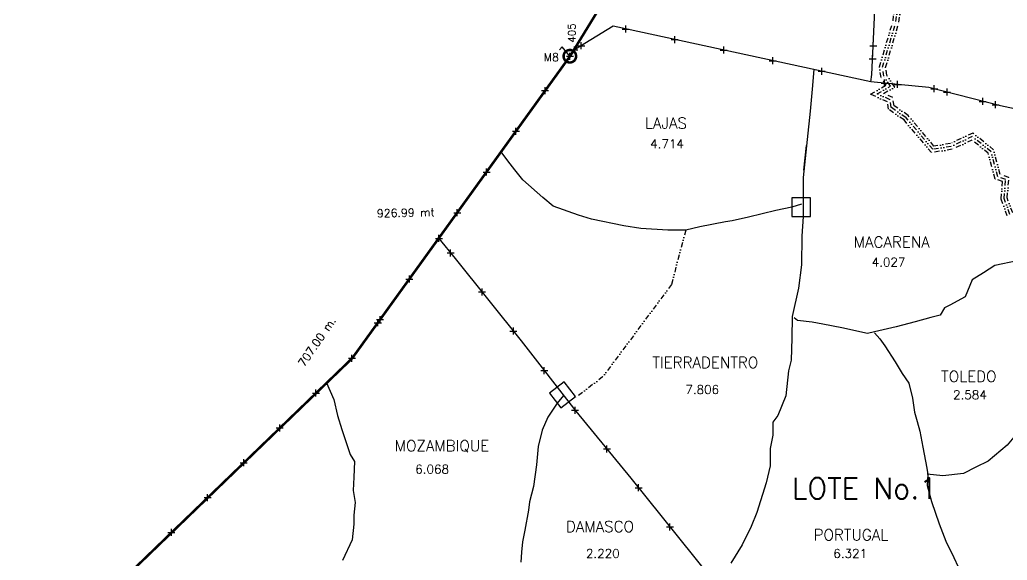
# Model space of a CAD drawing. Extents: x 14987 to 27544, y 5584 to 8136.
# Drawn here: x 22990 to 23975, y 6561 to 7099 of the extents above; entities that cross this region are included whole.
import ezdxf
from ezdxf.enums import TextEntityAlignment as Align

# ---------------------------------------------------------------- set-up
doc = ezdxf.new("R2010")
doc.units = 0
doc.header["$LTSCALE"] = 10
doc.header["$MEASUREMENT"] = 0
doc.header["$PDMODE"] = 2
doc.header["$PDSIZE"] = 3.5
doc.linetypes.add('DIVIDE', pattern=[1.25, 0.5, -0.25, 0, -0.25, 0, -0.25])
for name, color, linetype in [('AREA', 2, 'CONTINUOUS'), ('CANO', 5, 'DIVIDE'), ('CERCO', 2, 'CONTINUOUS'), ('DIV-', 5, 'CONTINUOUS'), ('HOJA', 8, 'CONTINUOUS'), ('LIMITE', 6, 'CONTINUOUS'), ('MOJON', 2, 'CONTINUOUS'), ('MURO', 3, 'CONTINUOUS'), ('PL', 3, 'CONTINUOUS'), ('PUA', 1, 'CONTINUOUS'), ('R', 1, 'CONTINUOUS'), ('r-100', 6, 'CONTINUOUS'), ('R-100B', 6, 'CONTINUOUS'), ('R120', 5, 'CONTINUOUS'), ('R60', 2, 'CONTINUOUS')]:
    doc.layers.add(name, color=color, linetype=linetype)
doc.styles.add('SIMPLEX', font='simplex', dxfattribs={"height": 8})

msp = doc.modelspace()

# ---------------------------------------------------------------- linework, layer by layer
at = {"layer": 'AREA'}
for p in [(23543.458, 7069.395), (23408.273, 6881.505), (23321.603, 6761.996)]:
    msp.add_point(p, dxfattribs=at)
at = {"layer": 'CANO'}
for points in [[(23975.221, 6904.08), (23969.015, 6921.015), (23970.488, 6938.169), (23963.177, 6940.588), (23956.296, 6966.396), (23939.93, 6979.516), (23920.191, 6970.345), (23899.685, 6967.059), (23872.27, 6999.551), (23856.751, 7010.321), (23855.574, 7017.657), (23838.861, 7025.182), (23854.385, 7034.323), (23849.293, 7041.943), (23847.728, 7052.337), (23861.263, 7098.274), (23863.887, 7121.958)], [(23977.911, 6905.46), (23972.061, 6921.422), (23973.68, 6940.273), (23965.659, 6942.927), (23958.941, 6968.121), (23940.355, 6983.021), (23919.305, 6973.242), (23900.885, 6970.29), (23874.307, 7001.79), (23859.511, 7012.058), (23858.28, 7019.729), (23845.378, 7025.538), (23858.644, 7033.35), (23852.16, 7043.053), (23850.794, 7052.127), (23864.216, 7097.681), (23866.888, 7121.797)], [(23980.6, 6906.839), (23975.107, 6921.829), (23976.871, 6942.376), (23968.14, 6945.266), (23961.586, 6969.845), (23940.779, 6986.526), (23918.419, 6976.138), (23902.084, 6973.52), (23876.343, 7004.028), (23862.27, 7013.794), (23860.986, 7021.8), (23851.894, 7025.894), (23862.902, 7032.376), (23855.026, 7044.162), (23853.859, 7051.916), (23867.168, 7097.087), (23869.888, 7121.635)]]:
    msp.add_lwpolyline(points, dxfattribs=at)
at = {"layer": 'CANO', "color": 152, "true_color": 0x2a7dc6}
msp.add_lwpolyline([(23654.433, 6889.57), (23640.226, 6835.43), (23571.624, 6743.55), (23545.295, 6723.131)], dxfattribs=at)
at = {"layer": 'CERCO'}
for points in [[(23838.991, 7037.54), (23582.021, 7092.902), (23543.458, 7069.395), (23938.814, 7718.312)], [(24187.784, 7234.831), (24188.673, 7230.314), (24178.921, 7227.84), (24197.216, 7083.143), (24216.408, 6966.017), (24139.517, 6977.038), (23968.359, 7013.507), (23897.128, 7031.978), (23838.991, 7037.54), (23840.215, 7044.854), (23844.093, 7130.472), (23835.614, 7205.018), (23832.067, 7217.816), (23873.766, 7219.127), (23871.771, 7277.618)], [(23543.458, 7069.395), (23408.273, 6881.505), (23424.62, 6861.366), (23490.462, 6779.43), (23544.759, 6709.418), (23599.882, 6642.502), (23678.373, 6544.415), (23668.29, 6495.372)], [(23408.273, 6881.505), (23321.603, 6761.996)], [(22990.209, 6433.905), (23084.637, 6533.719), (23321.603, 6761.996)]]:
    msp.add_lwpolyline(points, dxfattribs=at)
at = {"layer": 'DIV-'}
for p, q in [((23772.277, 6949.377), (23774.865, 6974.189)), ((23477.164, 6958.919), (23470.454, 6967.928)), ((23483.875, 6949.91), (23477.164, 6958.919)), ((23491.895, 6940.032), (23483.875, 6949.91)), ((23511.945, 6922.277), (23491.895, 6940.032)), ((23522.371, 6913.599), (23511.945, 6922.277)), ((23769.97, 6915.536), (23760.391, 6912.653)), ((23547.617, 6904.693), (23522.371, 6913.599)), ((23560.565, 6900.592), (23547.617, 6904.693)), ((23744.377, 6909.263), (23717.061, 6902.794)), ((23760.391, 6912.653), (23744.377, 6909.263)), ((23592.892, 6894.011), (23560.565, 6900.592)), ((23694.265, 6898.114), (23668.601, 6893.041)), ((23700.731, 6899.015), (23694.265, 6898.114)), ((23717.061, 6902.794), (23700.731, 6899.015)), ((23609.655, 6891.439), (23592.892, 6894.011)), ((23636.789, 6889.837), (23609.655, 6891.439)), ((23654.433, 6889.57), (23636.789, 6889.837)), ((23668.601, 6893.041), (23654.433, 6889.57))]:
    msp.add_line(p, q, dxfattribs=at)
for points in [[(23782.373, 7049.737), (23780.634, 7030.161), (23778.688, 7008.363), (23775.486, 6980.142), (23771.545, 6942.354), (23771.545, 6921.939), (23771.545, 6903.367), (23770.315, 6883.596), (23770.106, 6855.213), (23766.99, 6831.785), (23760.782, 6803.84), (23760.446, 6782.11), (23759.573, 6760.322), (23756.955, 6749.428), (23754.338, 6724.591), (23746.484, 6704.982), (23741.248, 6698.445), (23741.248, 6685.373), (23738.631, 6672.3), (23738.631, 6654.87), (23734.813, 6637.985), (23725.323, 6608.245), (23719.651, 6594.519), (23710.697, 6576.018), (23699.633, 6557.78)], [(23984.929, 6859.172), (23962.806, 6854.424), (23951.424, 6847.319), (23940.043, 6840.215), (23933.214, 6823.164), (23917.849, 6815.065), (23912.727, 6812.365), (23908.174, 6804.977), (23899.069, 6802.703), (23883.24, 6798.434), (23864.231, 6793.291), (23842.811, 6788.304), (23835.901, 6786.789), (23810.292, 6792.331), (23791.228, 6796.167), (23780.7, 6798.156), (23765.904, 6799.861), (23762.489, 6802.514)], [(23842.811, 6787.547), (23847.947, 6781.323), (23853.082, 6774.342), (23863.521, 6758.356), (23870.248, 6746.772), (23876.976, 6737.274), (23880.711, 6722.398), (23882.608, 6708.509), (23885.239, 6698.943), (23887.871, 6689.378), (23891.028, 6673.611), (23894.922, 6652.483), (23896.08, 6646.282), (23895.186, 6635.107), (23899.522, 6619.229), (23907.153, 6597.055), (23913.974, 6579.896), (23922.006, 6563.657), (23926.3, 6554.275)], [(24053.644, 6750.075), (24020.751, 6738.044), (24007.851, 6723.442), (24001.537, 6711.35), (23995.223, 6699.259), (23985.119, 6687.381), (23975.015, 6675.503), (23956.281, 6659.631), (23943.967, 6653.482), (23931.653, 6647.333), (23910.814, 6645.02), (23895.278, 6646.589)], [(23296.32, 6737.64), (23303.475, 6721.097), (23307.234, 6705.139), (23311.621, 6691.058), (23317.26, 6674.162), (23319.766, 6666.026), (23324.153, 6659.142), (23323.526, 6643.497), (23322.899, 6630.356), (23324.779, 6618.465), (23323.526, 6605.726), (23323.526, 6596.875), (23321.646, 6581.074), (23312.09, 6560.579)], [(23532.589, 6725.109), (23526.203, 6717.406), (23517.055, 6703.285), (23511.334, 6690.54), (23507.374, 6674.279), (23505.614, 6655.821), (23502.534, 6634.286), (23498.818, 6618.992), (23497.64, 6610.76), (23494.108, 6590.767), (23491.753, 6579.007), (23490.811, 6568.893), (23489.869, 6558.779)]]:
    msp.add_lwpolyline(points, dxfattribs=at)
for points in [[(23760.391, 6903.367), (23778.987, 6903.367), (23778.987, 6921.939), (23760.391, 6921.939)], [(23529.928, 6712.603), (23544.622, 6723.999), (23533.24, 6738.675), (23518.546, 6727.279)]]:
    msp.add_lwpolyline(points, close=True, dxfattribs=at)
at = {"layer": 'HOJA'}
msp.add_lwpolyline([(23082.517, 6531.478), (23321.603, 6761.996), (23538.902, 7063.063), (23646.071, 7237.819)], dxfattribs=at)
msp.add_lwpolyline([(23082.517, 6531.478), (23321.603, 6761.996), (23538.902, 7063.063), (23646.071, 7237.819)], dxfattribs=at)
at = {"layer": 'LIMITE'}
msp.add_lwpolyline([(22990.209, 6433.905), (23001.892, 6446.255), (23035.866, 6482.167), (23070.228, 6518.488), (23081.398, 6530.295), (23105.546, 6553.862), (23141.556, 6588.551), (23177.565, 6623.24), (23213.575, 6657.929), (23249.584, 6692.618), (23285.593, 6727.307), (23321.603, 6761.996), (23347.375, 6797.532), (23378.918, 6841.028), (23408.273, 6881.505), (23426.651, 6907.048), (23455.853, 6947.635), (23485.054, 6988.222), (23514.256, 7028.808), (23538.902, 7063.063), (23565.295, 7105.237)], dxfattribs=at)
at = {"layer": 'MOJON', "color": 12, "true_color": 0xd10000, "const_width": 2.5}
msp.add_lwpolyline([(23082.643, 6531.398), (23082.628, 6531.42), (23082.822, 6531.218), (23082.625, 6531.417), (23321.71, 6761.934), (23539.009, 7063.001), (23646.179, 7237.757), (23655.552, 7253.142)], dxfattribs=at)
at = {"layer": 'MOJON', "const_width": 2.5}
msp.add_lwpolyline([(23538.902, 7056.813, 1), (23538.902, 7069.313, 1)], format="xyb", close=True, dxfattribs=at)
at = {"layer": 'MOJON'}
msp.add_point((23538.902, 7063.063), dxfattribs=at)
at = {"layer": 'MURO'}
msp.add_lwpolyline([(23620.626, 7196.054), (23591.31, 7147.937), (23565.295, 7105.237), (23538.902, 7063.063), (23514.256, 7028.808), (23485.054, 6988.222), (23455.853, 6947.635), (23426.651, 6907.048), (23408.273, 6881.505), (23378.918, 6841.028), (23347.375, 6797.532), (23321.603, 6761.996), (23285.593, 6727.307), (23249.584, 6692.618), (23213.575, 6657.929), (23177.565, 6623.24), (23141.556, 6588.551), (23105.546, 6553.862), (23081.398, 6530.295), (23070.228, 6518.488), (23035.866, 6482.167), (23001.504, 6445.845), (22990.209, 6433.905)], dxfattribs=at)
at = {"layer": 'PL'}
msp.add_lwpolyline([(23565.295, 7105.237), (23538.902, 7063.063), (23514.256, 7028.808), (23485.054, 6988.222), (23455.853, 6947.635), (23426.651, 6907.048), (23408.273, 6881.505), (23378.918, 6841.028), (23349.564, 6800.552), (23321.603, 6761.996), (23285.593, 6727.307), (23249.584, 6692.618), (23213.575, 6657.929), (23177.565, 6623.24), (23141.556, 6588.551), (23105.546, 6553.862)], dxfattribs=at)
msp.add_point((23347.375, 6797.532), dxfattribs=at)
at = {"layer": 'PUA'}
for p in [(23594.598, 7090.192), (23643.477, 7079.661), (23550.313, 7073.574), (23692.355, 7069.131), (23841.514, 7073.541), (23840.922, 7060.463), (23741.234, 7058.601), (23790.112, 7048.07), (23852.795, 7036.219), (23865.827, 7034.972), (23902.418, 7030.606), (23514.256, 7028.808), (23915.09, 7027.32), (23950.817, 7018.055), (23963.489, 7014.769), (23485.054, 6988.222), (23455.853, 6947.635), (23426.651, 6907.048), (23419.952, 6867.116), (23378.918, 6841.028), (23451.3, 6828.164), (23349.564, 6800.552), (23482.619, 6789.189), (23513.431, 6749.812), (23285.593, 6727.307), (23544.073, 6710.302), (23249.584, 6692.618), (23575.838, 6671.689), (23213.575, 6657.929), (23607.494, 6632.988), (23177.565, 6623.24), (23141.556, 6588.551), (23638.734, 6593.949)]:
    msp.add_point(p, dxfattribs=at)
at = {"layer": 'R'}
for p, q in [((23531.296, 7072.596), (23528.735, 7069.572)), ((23538.902, 7063.063), (23531.296, 7072.596))]:
    msp.add_line(p, q, dxfattribs=at)
for points in [[(23347.375, 6797.532), (23378.918, 6841.028), (23408.273, 6881.505)], [(23347.375, 6797.532), (23321.603, 6761.996), (23285.593, 6727.307), (23249.584, 6692.618), (23213.575, 6657.929), (23177.565, 6623.24), (23141.556, 6588.551), (23105.546, 6553.862)]]:
    msp.add_lwpolyline(points, dxfattribs=at)

# ---------------------------------------------------------------- texts
at = {"layer": 'AREA', "style": 'SIMPLEX'}
msp.add_text('405', height=7.5, rotation=90, dxfattribs=at).set_placement((23544.644, 7076.515))
at = {"layer": 'MOJON', "color": 12, "true_color": 0xd10000, "style": 'SIMPLEX'}
msp.add_text('926.99 mt', height=8, rotation=1.241982, dxfattribs=at).set_placement((23375.285, 6903.09), align=Align.CENTER)
at = {"layer": 'r-100', "style": 'SIMPLEX'}
for s, p in [('LAJAS', (23634.713, 6990.925)), ('MACARENA', (23859.982, 6872.398)), ('TIERRADENTRO', (23673.96, 6752.359)), ('TOLEDO', (23936.843, 6738.5)), ('MOZAMBIQUE', (23411.326, 6669.368)), ('DAMASCO', (23568.903, 6588.85)), ('PORTUGAL', (23819.304, 6580.595))]:
    msp.add_text(s, height=11, dxfattribs=at).set_placement(p, align=Align.CENTER)
at = {"layer": 'R-100B', "style": 'SIMPLEX'}
for s, p in [('4.714', (23635.815, 6971.388)), ('4.027', (23856.778, 6853.585)), ('7.806', (23670.926, 6726.511)), ('2.584', (23937.948, 6721.279)), ('6.068', (23401.531, 6647.206)), ('2.220', (23571.796, 6563.159)), ('6.321', (23818.513, 6563.159))]:
    msp.add_text(s, height=8.7262, dxfattribs=at).set_placement(p, align=Align.CENTER)
at = {"layer": 'R120', "style": 'SIMPLEX'}
msp.add_text('LOTE No.1', height=21, dxfattribs=at).set_placement((23832.97, 6621.947), align=Align.CENTER)
at = {"layer": 'R60', "style": 'SIMPLEX'}
msp.add_text('M8', height=8, dxfattribs=at).set_placement((23520.404, 7058.01), align=Align.CENTER)
msp.add_text('707.00 m.', height=8, rotation=55.41691, dxfattribs=at).set_placement((23289.92, 6776.197), align=Align.CENTER)

doc.saveas('drawing.dxf')
